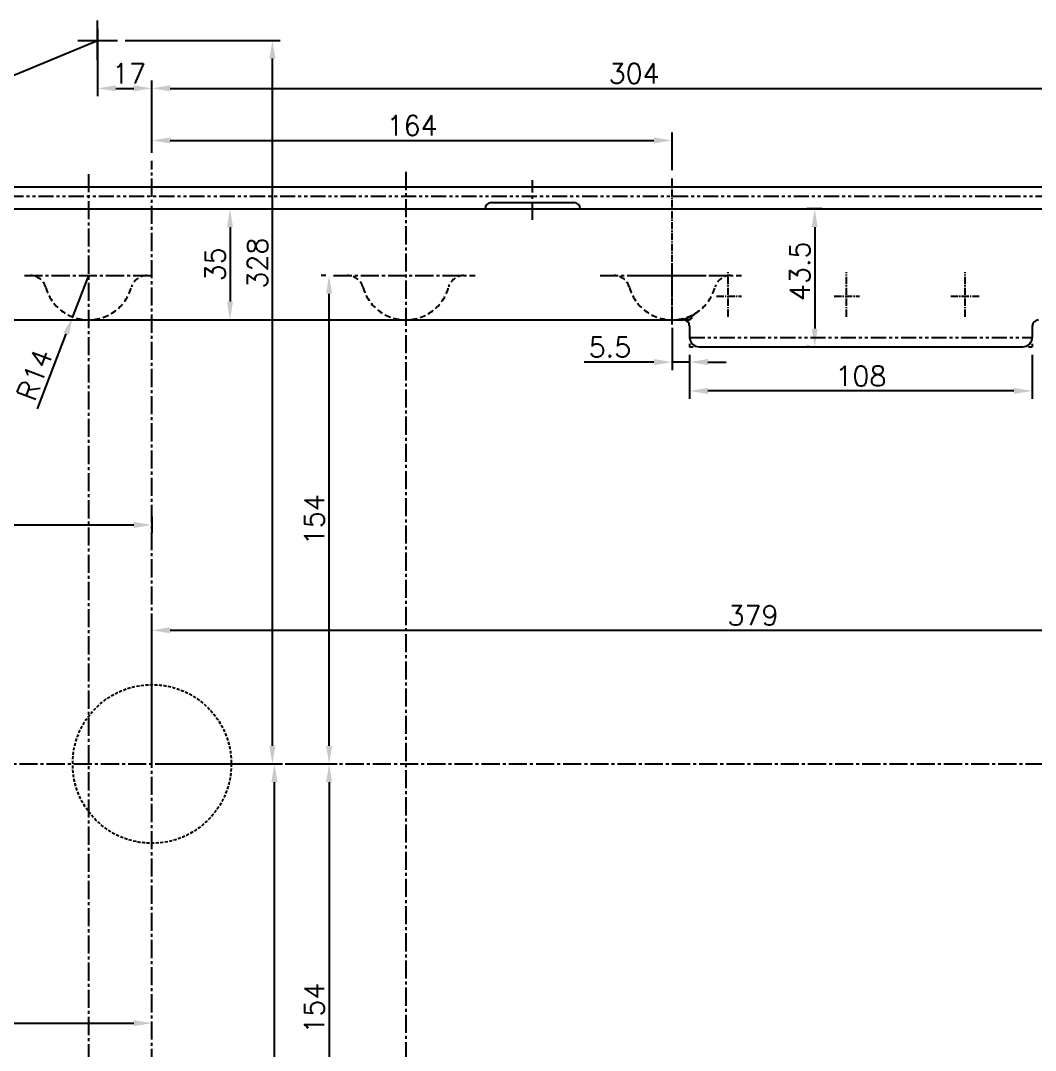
# Model space of a CAD drawing. Header units: millimetres. Extents: x -3508 to 12243, y -3609 to 4092.
# Drawn here: x 1135.4 to 1455.3, y 391.7 to 716.4 of the extents above; entities that cross this region are included whole.
import ezdxf

# ---------------------------------------------------------------- set-up
doc = ezdxf.new("R2010")
doc.units = ezdxf.units.MM
doc.header["$LTSCALE"] = 0.3
doc.header["$PDSIZE"] = -50
for name, pattern in [('CENTER2', [28.575, 19.05, -3.175, 3.175, -3.175]), ('HIDDEN', [9.525, 6.35, -3.175]), ('HIDDEN2', [4.7625, 3.175, -1.5875]), ('PHANTOM2', [31.75, 15.875, -3.175, 3.175, -3.175, 3.175, -3.175])]:
    doc.linetypes.add(name, pattern=pattern)
for name, color, linetype in [('center', 1, 'CENTER2'), ('CHAIN ...', 8, 'PHANTOM2'), ('h', 4, 'HIDDEN'), ('hidden', 4, 'HIDDEN2'), ('ht', 6, 'Continuous')]:
    doc.layers.add(name, color=color, linetype=linetype)
doc.styles.add('rs', font='romans.shx')
doc.dimstyles.new('sarab', dxfattribs={"dimscale": 3, "dimtxt": 2.5, "dimasz": 2.3, "dimexe": 1, "dimexo": 1, "dimtad": 1, "dimdec": 3, "dimdsep": 46, "dimtxsty": 'rs', "dimcen": 0, "dimclrd": 1, "dimclre": 1, "dimclrt": 7, "dimadec": 3, "dimazin": 2, "dimtfac": 1, "dimtdec": 3, "dimtmove": 0, "dimatfit": 3, "dimfxl": 0, "dimarcsym": 0})

# ---------------------------------------------------------------- blocks, each defined once
blk = doc.blocks.new('*D1504')
at = {"color": 1, "lineweight": -2, "transparency": 16777216}
for p, q in [((1605.83, 479.53), (1605.83, 163.42)), ((996.83, 248.53), (996.83, 163.42)), ((1600.08, 165.92), (1002.58, 165.92))]:
    blk.add_line(p, q, dxfattribs=at)
at = {"color": 1, "transparency": 16777216}
for points in [[(1002.58, 166.88), (1002.58, 164.96), (996.83, 165.92)], [(1600.08, 166.88), (1600.08, 164.96), (1605.83, 165.92)]]:
    blk.add_solid(points, dxfattribs=at)
at = {"layer": 'Defpoints', "color": 0, "transparency": 16777216}
for p in [(1605.83, 482.03), (996.83, 251.03), (996.83, 165.92)]:
    blk.add_point(p, dxfattribs=at)
at = {"color": 7, "transparency": 16777216, "insert": (1302.83, 170.61), "char_height": 6.25, "attachment_point": 5, "style": 'rs'}
blk.add_mtext('609', dxfattribs=at)
blk = doc.blocks.new('*D1508')
at = {"color": 1, "lineweight": -2, "transparency": 16777216}
for p, q in [((1179.33, 657.03), (1203.93, 657.03)), ((1201.43, 651.28), (1201.43, 627.78)), ((1179.33, 622.03), (1203.93, 622.03))]:
    blk.add_line(p, q, dxfattribs=at)
at = {"color": 1, "transparency": 16777216}
for points in [[(1200.47, 651.28), (1202.38, 651.28), (1201.43, 657.03)], [(1200.47, 627.78), (1202.38, 627.78), (1201.43, 622.03)]]:
    blk.add_solid(points, dxfattribs=at)
at = {"layer": 'Defpoints', "color": 0, "transparency": 16777216}
for p in [(1176.83, 657.03), (1176.83, 622.03), (1201.43, 622.03)]:
    blk.add_point(p, dxfattribs=at)
at = {"color": 7, "transparency": 16777216, "insert": (1196.74, 639.53), "char_height": 6.25, "attachment_point": 5, "rotation": 90, "style": 'rs'}
blk.add_mtext('35', dxfattribs=at)
blk = doc.blocks.new('*D1262')
at = {"color": 1, "lineweight": -2, "transparency": 16777216}
for p, q in [((889.15, 550.21), (889.15, 559.89)), ((1176.83, 559.94), (1176.83, 554.89)), ((894.9, 557.39), (1171.08, 557.39))]:
    blk.add_line(p, q, dxfattribs=at)
at = {"color": 1, "transparency": 16777216}
for points in [[(894.9, 558.35), (894.9, 556.43), (889.15, 557.39)], [(1171.08, 558.35), (1171.08, 556.43), (1176.83, 557.39)]]:
    blk.add_solid(points, dxfattribs=at)
at = {"layer": 'Defpoints', "color": 0, "transparency": 16777216}
for p in [(1176.83, 562.44), (1176.83, 557.39), (889.15, 547.71)]:
    blk.add_point(p, dxfattribs=at)
at = {"color": 7, "transparency": 16777216, "insert": (952.2, 562.08), "char_height": 6.25, "attachment_point": 5, "style": 'rs'}
blk.add_mtext('287.5', dxfattribs=at)
blk = doc.blocks.new('*D1263')
at = {"color": 1, "lineweight": -2, "transparency": 16777216}
for p, q in [((889.15, 413.85), (889.15, 397.81)), ((894.9, 400.31), (1171.08, 400.31))]:
    blk.add_line(p, q, dxfattribs=at)
at = {"color": 1, "transparency": 16777216}
for points in [[(894.9, 401.27), (894.9, 399.35), (889.15, 400.31)], [(1171.08, 401.27), (1171.08, 399.35), (1176.83, 400.31)]]:
    blk.add_solid(points, dxfattribs=at)
at = {"layer": 'Defpoints', "color": 0, "transparency": 16777216}
for p in [(889.15, 416.35), (1176.83, 400.31), (1176.83, 400.31)]:
    blk.add_point(p, dxfattribs=at)
at = {"color": 7, "transparency": 16777216, "insert": (938.92, 405), "char_height": 6.25, "attachment_point": 5, "style": 'rs'}
blk.add_mtext('287.5', dxfattribs=at)
blk = doc.blocks.new('*D1264')
at = {"color": 1, "lineweight": -2, "transparency": 16777216}
for p, q in [((1025.83, 479.53), (1025.83, 219.33)), ((1590.83, 479.53), (1590.83, 219.33)), ((1031.58, 221.83), (1585.08, 221.83))]:
    blk.add_line(p, q, dxfattribs=at)
at = {"color": 1, "transparency": 16777216}
for points in [[(1031.58, 222.79), (1031.58, 220.87), (1025.83, 221.83)], [(1585.08, 222.79), (1585.08, 220.87), (1590.83, 221.83)]]:
    blk.add_solid(points, dxfattribs=at)
at = {"layer": 'Defpoints', "color": 0, "transparency": 16777216}
for p in [(1025.83, 482.03), (1590.83, 482.03), (1590.83, 221.83)]:
    blk.add_point(p, dxfattribs=at)
at = {"color": 7, "transparency": 16777216, "insert": (1310.42, 226.52), "char_height": 6.25, "attachment_point": 5, "style": 'rs'}
blk.add_mtext('565', dxfattribs=at)
blk = doc.blocks.new('*D1265')
at = {"color": 1, "lineweight": -2, "transparency": 16777216}
for p, q in [((1340.83, 619.53), (1340.83, 606.23)), ((1335.08, 608.73), (1313.11, 608.73)), ((1346.33, 608.73), (1340.83, 608.73)), ((1346.33, 609.92), (1346.33, 606.23)), ((1352.08, 608.73), (1357.83, 608.73))]:
    blk.add_line(p, q, dxfattribs=at)
at = {"color": 1, "transparency": 16777216}
for points in [[(1335.08, 609.69), (1335.08, 607.77), (1340.83, 608.73)], [(1352.08, 609.69), (1352.08, 607.77), (1346.33, 608.73)]]:
    blk.add_solid(points, dxfattribs=at)
at = {"layer": 'Defpoints', "color": 0, "transparency": 16777216}
for p in [(1340.83, 622.03), (1346.33, 612.42), (1346.33, 608.73)]:
    blk.add_point(p, dxfattribs=at)
at = {"color": 7, "transparency": 16777216, "insert": (1321.22, 613.42), "char_height": 6.25, "attachment_point": 5, "style": 'rs'}
blk.add_mtext('5.5', dxfattribs=at)
blk = doc.blocks.new('*D1178')
at = {"color": 1, "lineweight": -2, "transparency": 16777216}
for p, q in [((1346.33, 611.03), (1346.33, 597.13)), ((1454.33, 611.03), (1454.33, 597.13)), ((1448.58, 599.63), (1352.08, 599.63))]:
    blk.add_line(p, q, dxfattribs=at)
at = {"color": 1, "transparency": 16777216}
for points in [[(1352.08, 600.59), (1352.08, 598.67), (1346.33, 599.63)], [(1448.58, 600.59), (1448.58, 598.67), (1454.33, 599.63)]]:
    blk.add_solid(points, dxfattribs=at)
at = {"layer": 'Defpoints', "color": 0, "transparency": 16777216}
for p in [(1346.33, 613.53), (1454.33, 613.53), (1346.33, 599.63)]:
    blk.add_point(p, dxfattribs=at)
at = {"color": 7, "transparency": 16777216, "insert": (1400.33, 604.32), "char_height": 6.25, "attachment_point": 5, "style": 'rs'}
blk.add_mtext('108', dxfattribs=at)
blk = doc.blocks.new('*D1295')
at = {"color": 1, "lineweight": -2, "transparency": 16777216}
for p, q in [((1159.68, 713.8), (1159.68, 692.53)), ((1165.43, 695.03), (1171.08, 695.03)), ((1176.83, 674.65), (1176.83, 697.53))]:
    blk.add_line(p, q, dxfattribs=at)
at = {"color": 1, "transparency": 16777216}
for points in [[(1165.43, 695.99), (1165.43, 694.07), (1159.68, 695.03)], [(1171.08, 695.99), (1171.08, 694.07), (1176.83, 695.03)]]:
    blk.add_solid(points, dxfattribs=at)
at = {"layer": 'Defpoints', "color": 0, "transparency": 16777216}
for p in [(1159.68, 716.3), (1176.83, 695.03), (1176.83, 672.15)]:
    blk.add_point(p, dxfattribs=at)
at = {"color": 7, "transparency": 16777216, "insert": (1169.57, 699.72), "char_height": 6.25, "attachment_point": 5, "style": 'rs'}
blk.add_mtext('17', dxfattribs=at)
blk = doc.blocks.new('*D1296')
at = {"color": 1, "lineweight": -2, "transparency": 16777216}
for p, q in [((1168.43, 710.14), (1217.29, 710.14)), ((1214.79, 487.78), (1214.79, 704.39)), ((1179.33, 482.03), (1217.29, 482.03))]:
    blk.add_line(p, q, dxfattribs=at)
at = {"color": 1, "transparency": 16777216}
for points in [[(1213.83, 704.39), (1215.75, 704.39), (1214.79, 710.14)], [(1213.83, 487.78), (1215.75, 487.78), (1214.79, 482.03)]]:
    blk.add_solid(points, dxfattribs=at)
at = {"layer": 'Defpoints', "color": 0, "transparency": 16777216}
for p in [(1165.93, 710.14), (1214.79, 710.14), (1176.83, 482.03)]:
    blk.add_point(p, dxfattribs=at)
at = {"color": 7, "transparency": 16777216, "insert": (1210.1, 639.94), "char_height": 6.25, "attachment_point": 5, "rotation": 90, "style": 'rs'}
blk.add_mtext('328', dxfattribs=at)
blk = doc.blocks.new('*D1298')
at = {"color": 1, "lineweight": -2, "transparency": 16777216}
for p, q in [((1217.42, 482.03), (1217.93, 482.03)), ((1215.43, 159.48), (1215.43, 476.28)), ((1168.43, 153.73), (1217.93, 153.73))]:
    blk.add_line(p, q, dxfattribs=at)
at = {"color": 1, "transparency": 16777216}
for points in [[(1214.47, 476.28), (1216.39, 476.28), (1215.43, 482.03)], [(1214.47, 159.48), (1216.39, 159.48), (1215.43, 153.73)]]:
    blk.add_solid(points, dxfattribs=at)
at = {"layer": 'Defpoints', "color": 0, "transparency": 16777216}
for p in [(1214.92, 482.03), (1215.43, 482.03), (1165.93, 153.73)]:
    blk.add_point(p, dxfattribs=at)
at = {"color": 7, "transparency": 16777216, "insert": (1210.74, 360.08), "char_height": 6.25, "attachment_point": 5, "rotation": 90, "style": 'rs'}
blk.add_mtext('328', dxfattribs=at)
blk = doc.blocks.new('*D1179')
at = {"color": 1, "lineweight": -2, "transparency": 16777216}
for p, q in [((1388.09, 657.03), (1383.25, 657.03)), ((1385.75, 651.28), (1385.75, 619.28)), ((1384.07, 613.53), (1383.25, 613.53))]:
    blk.add_line(p, q, dxfattribs=at)
at = {"color": 1, "transparency": 16777216}
for points in [[(1384.79, 651.28), (1386.71, 651.28), (1385.75, 657.03)], [(1384.79, 619.28), (1386.71, 619.28), (1385.75, 613.53)]]:
    blk.add_solid(points, dxfattribs=at)
at = {"layer": 'Defpoints', "color": 0, "transparency": 16777216}
for p in [(1390.59, 657.03), (1385.75, 613.53), (1386.57, 613.53)]:
    blk.add_point(p, dxfattribs=at)
at = {"color": 7, "transparency": 16777216, "insert": (1381.06, 637.35), "char_height": 6.25, "attachment_point": 5, "rotation": 90, "style": 'rs'}
blk.add_mtext('43.5', dxfattribs=at)
blk = doc.blocks.new('*D1430')
at = {"color": 1, "lineweight": -2, "transparency": 16777216}
for p, q in [((1219.92, 482.03), (1235.17, 482.03)), ((1232.67, 476.28), (1232.67, 333.78)), ((1231.6, 328.03), (1230.17, 328.03))]:
    blk.add_line(p, q, dxfattribs=at)
at = {"color": 1, "transparency": 16777216}
for points in [[(1231.72, 476.28), (1233.63, 476.28), (1232.67, 482.03)], [(1231.72, 333.78), (1233.63, 333.78), (1232.67, 328.03)]]:
    blk.add_solid(points, dxfattribs=at)
at = {"layer": 'Defpoints', "color": 0, "transparency": 16777216}
for p in [(1217.42, 482.03), (1232.67, 328.03), (1234.1, 328.03)]:
    blk.add_point(p, dxfattribs=at)
at = {"color": 7, "transparency": 16777216, "insert": (1227.99, 405.03), "char_height": 6.25, "attachment_point": 5, "rotation": 90, "style": 'rs'}
blk.add_mtext('154', dxfattribs=at)
blk = doc.blocks.new('*D1431')
at = {"color": 1, "lineweight": -2, "transparency": 16777216}
for p, q in [((1231.6, 636.03), (1230.17, 636.03)), ((1232.67, 487.78), (1232.67, 630.28))]:
    blk.add_line(p, q, dxfattribs=at)
at = {"color": 1, "transparency": 16777216}
for points in [[(1231.72, 630.28), (1233.63, 630.28), (1232.67, 636.03)], [(1231.72, 487.78), (1233.63, 487.78), (1232.67, 482.03)]]:
    blk.add_solid(points, dxfattribs=at)
at = {"layer": 'Defpoints', "color": 0, "transparency": 16777216}
for p in [(1232.67, 636.03), (1234.1, 636.03), (1232.67, 482.03)]:
    blk.add_point(p, dxfattribs=at)
at = {"color": 7, "transparency": 16777216, "insert": (1227.99, 559.03), "char_height": 6.25, "attachment_point": 5, "rotation": 90, "style": 'rs'}
blk.add_mtext('154', dxfattribs=at)
blk = doc.blocks.new('*D1324')
at = {"color": 1, "lineweight": -2, "transparency": 16777216}
for p, q in [((1176.83, 674.65), (1176.83, 681.11)), ((1182.58, 678.61), (1335.08, 678.61)), ((1340.83, 669.21), (1340.83, 681.11))]:
    blk.add_line(p, q, dxfattribs=at)
at = {"color": 1, "transparency": 16777216}
for points in [[(1182.58, 679.57), (1182.58, 677.65), (1176.83, 678.61)], [(1335.08, 679.57), (1335.08, 677.65), (1340.83, 678.61)]]:
    blk.add_solid(points, dxfattribs=at)
at = {"layer": 'Defpoints', "color": 0, "transparency": 16777216}
for p in [(1340.83, 678.61), (1176.83, 672.15), (1340.83, 666.71)]:
    blk.add_point(p, dxfattribs=at)
at = {"color": 7, "transparency": 16777216, "insert": (1258.83, 683.3), "char_height": 6.25, "attachment_point": 5, "style": 'rs'}
blk.add_mtext('164', dxfattribs=at)
blk = doc.blocks.new('*D1325')
at = {"color": 1, "lineweight": -2, "transparency": 16777216}
for p, q in [((1176.83, 674.65), (1176.83, 697.53)), ((1182.58, 695.03), (1475.08, 695.03)), ((1480.83, 669.26), (1480.83, 697.53))]:
    blk.add_line(p, q, dxfattribs=at)
at = {"color": 1, "transparency": 16777216}
for points in [[(1182.58, 695.99), (1182.58, 694.07), (1176.83, 695.03)], [(1475.08, 695.99), (1475.08, 694.07), (1480.83, 695.03)]]:
    blk.add_solid(points, dxfattribs=at)
at = {"layer": 'Defpoints', "color": 0, "transparency": 16777216}
for p in [(1480.83, 695.03), (1176.83, 672.15), (1480.83, 666.76)]:
    blk.add_point(p, dxfattribs=at)
at = {"color": 7, "transparency": 16777216, "insert": (1328.83, 699.72), "char_height": 6.25, "attachment_point": 5, "style": 'rs'}
blk.add_mtext('304', dxfattribs=at)
blk = doc.blocks.new('*D1396')
at = {"color": 1, "lineweight": -2, "transparency": 16777216}
for p, q in [((1156.83, 636.03), (1151.82, 622.96)), ((1140.71, 594.02), (1149.76, 617.59))]:
    blk.add_line(p, q, dxfattribs=at)
at = {"color": 1, "transparency": 16777216}
blk.add_solid([(1148.86, 617.93), (1150.65, 617.25), (1151.82, 622.96)], dxfattribs=at)
at = {"layer": 'Defpoints', "color": 0, "transparency": 16777216}
for p in [(1156.83, 636.03), (1151.82, 622.96)]:
    blk.add_point(p, dxfattribs=at)
at = {"color": 7, "transparency": 16777216, "insert": (1139.83, 604.8), "char_height": 6.25, "attachment_point": 5, "rotation": 68.9995, "style": 'rs'}
blk.add_mtext('R14', dxfattribs=at)
blk = doc.blocks.new('*D1441')
at = {"layer": 'Defpoints', "color": 0, "transparency": 16777216}
for p in [(1555.81, 524.18), (1176.83, 482.03), (1555.81, 482.03)]:
    blk.add_point(p, dxfattribs=at)
at = {"layer": 'ht', "color": 1, "lineweight": -2, "transparency": 16777216}
for p, q in [((1176.83, 484.53), (1176.83, 526.68)), ((1555.81, 484.53), (1555.81, 526.68)), ((1182.58, 524.18), (1550.06, 524.18))]:
    blk.add_line(p, q, dxfattribs=at)
at = {"layer": 'ht', "color": 1, "transparency": 16777216}
for points in [[(1182.58, 525.14), (1182.58, 523.22), (1176.83, 524.18)], [(1550.06, 525.14), (1550.06, 523.22), (1555.81, 524.18)]]:
    blk.add_solid(points, dxfattribs=at)
at = {"layer": 'ht', "color": 7, "transparency": 16777216, "insert": (1366.32, 528.87), "char_height": 6.25, "attachment_point": 5, "style": 'rs'}
blk.add_mtext('379', dxfattribs=at)
blk = doc.blocks.new('_DatumFilled')
at = {"color": 0, "linetype": 'ByBlock'}
blk.add_solid([(0, 0.577), (-1, 0), (0, -0.577)], dxfattribs=at)

msp = doc.modelspace()

# ---------------------------------------------------------------- linework, layer by layer
at = {"color": 1}
for p, q in [((1159.6828, 703.8876), (1159.6828, 716.3876)), ((1120.7046, 693.9543), (1159.6828, 710.1376)), ((1153.4328, 710.1376), (1165.9328, 710.1376))]:
    msp.add_line(p, q, dxfattribs=at)
for p, q in [((1094.9038, 664.028), (1564.0848, 664.028)), ((1071.652, 657.028), (1581.3981, 657.028)), ((1283.8348, 659.028), (1309.8348, 659.028)), ((1094.0042, 622.028), (1344.3348, 622.028)), ((1345.2152, 622.028), (1346.3348, 622.028)), ((1347.1331, 622.8263), (1346.3348, 622.028)), ((1346.3348, 620.028), (1346.3348, 616.528)), ((1454.3348, 620.028), (1454.3348, 616.528)), ((1349.3348, 613.528), (1451.3348, 613.528))]:
    msp.add_line(p, q)
for centre, radius, start, end in [((1283.8348, 657.028), 2, 90, 180), ((1309.8348, 657.028), 2, 0, 90), ((1342.1927, 632.028), 10, 270, 315), ((1344.3348, 620.028), 2, 0, 90), ((1456.3348, 620.028), 2, 90, 180), ((1349.3348, 616.528), 3, 180, 270), ((1451.3348, 616.528), 3, 270, 0)]:
    msp.add_arc(centre, radius, start, end)
at = {"layer": 'center'}
for p, q in [((1176.8348, 86.5026), (1176.8348, 672.1465)), ((1156.8348, 668.0222), (1156.8348, 299.4658)), ((1256.8348, 668.686), (1256.8348, 299.1251)), ((1296.8348, 653.5784), (1296.8348, 666.0633)), ((1340.8348, 620.5376), (1340.8348, 639.4159)), ((1136.6008, 636.028), (1176.848, 636.028)), ((1234.1026, 636.028), (1278.6969, 636.028)), ((1318.1026, 636.028), (1362.6969, 636.028)), ((1330.6778, 636.028), (1351.5547, 636.028)), ((1454.3348, 614.528), (1454.3348, 613.528)), ((1453.1292, 613.528), (1454.3348, 613.528)), ((980.7162, 482.028), (1590.8348, 482.028))]:
    msp.add_line(p, q, dxfattribs=at)
at = {"layer": 'center', "ltscale": 0.4}
for p, q in [((1340.8348, 626.5799), (1340.8348, 666.7113)), ((1358.4348, 623.028), (1358.4348, 637.028)), ((1395.8348, 623.028), (1395.8348, 637.028)), ((1433.2348, 623.028), (1433.2348, 637.028)), ((1354.8326, 629.528), (1362.6776, 629.528)), ((1391.9039, 629.528), (1399.8718, 629.528)), ((1428.6526, 629.528), (1437.5655, 629.528)), ((1346.3348, 614.528), (1346.3348, 613.528)), ((1346.3348, 613.528), (1347.4157, 613.528))]:
    msp.add_line(p, q, dxfattribs=at)
at = {"layer": 'CHAIN ...'}
for p, q in [((1102.9391, 661.028), (1564.0848, 661.028)), ((1346.3348, 616.528), (1454.3348, 616.528))]:
    msp.add_line(p, q, dxfattribs=at)
at = {"layer": 'h'}
for centre, radius, start, end in [((1138.5045, 631.028), 5, 15.257523, 90), ((1175.1651, 631.028), 5, 90, 164.742477), ((1238.5045, 631.028), 5, 15.257523, 90), ((1275.1651, 631.028), 5, 90, 164.742477), ((1322.5045, 631.028), 5, 15.257523, 90), ((1359.1651, 631.028), 5, 90, 164.742477), ((1156.8348, 636.028), 14, 195.257523, 344.742477), ((1256.8348, 636.028), 14, 195.257523, 344.742477), ((1340.8348, 636.028), 14, 195.257523, 344.742477)]:
    msp.add_arc(centre, radius, start, end, dxfattribs=at)
at = {"layer": 'hidden'}
msp.add_circle((1176.8348, 482.028), 25, dxfattribs=at)

# ---------------------------------------------------------------- dimensions: what is measured, and where the dimension line sits
for base, p1, p2, text, picture, middle in [((1176.8348, 695.0306), (1159.6828, 716.3029), (1176.8348, 672.1465), '17', '*D1295', (1169.5663, 695.0306)), ((1176.8348, 557.3887), (889.1507, 547.7065), (1176.8348, 562.435), '287.5', '*D1262', (952.2027, 557.3887)), ((1176.8348, 400.3116), (889.1507, 416.3496), (1176.8348, 400.3116), '287.5', '*D1263', (938.9237, 400.3116))]:
    dim = msp.add_linear_dim(base=base, p1=p1, p2=p2, text=text, dimstyle='sarab', override={"dimscale": 2.5, "dimdec": 2, "dimadec": 2, "dimtdec": 2, "dimatfit": 0})
    dim.commit()
    dim.dimension.update_dxf_attribs({"geometry": picture, "text_midpoint": middle, "dimtype": 160})
for base, p1, p2, picture, middle in [((1214.7876, 710.1376), (1176.8348, 482.028), (1165.9328, 710.1376), '*D1296', (1214.7876, 639.9373)), ((1215.4309, 482.028), (1165.9328, 153.728), (1214.9183, 482.028), '*D1298', (1215.4309, 360.0769))]:
    dim = msp.add_linear_dim(base=base, p1=p1, p2=p2, angle=90, text='328', dimstyle='sarab', override={"dimscale": 2.5, "dimdec": 2, "dimadec": 2, "dimtdec": 2, "dimatfit": 0})
    dim.commit()
    dim.dimension.update_dxf_attribs({"geometry": picture, "text_midpoint": middle, "dimtype": 160})
for base, p2, picture, middle in [((1480.8348, 695.0306), (1480.8348, 666.7589), '*D1325', (1328.8348, 699.7181)), ((1340.8348, 678.6091), (1340.8348, 666.7113), '*D1324', (1258.8348, 683.2966))]:
    dim = msp.add_linear_dim(base=base, p1=(1176.8348, 672.1465), p2=p2, dimstyle='sarab', override={"dimscale": 2.5, "dimdec": 2, "dimadec": 2, "dimtdec": 2, "dimatfit": 0})
    dim.commit()
    dim.dimension.update_dxf_attribs({"geometry": picture, "text_midpoint": middle})
for base, p1, p2, picture, middle in [((1201.4254, 622.028), (1176.8348, 657.028), (1176.8348, 622.028), '*D1508', (1196.7379, 639.528)), ((1232.6743, 636.028), (1232.6743, 482.028), (1234.1026, 636.028), '*D1431', (1227.9868, 559.028)), ((1232.6743, 328.028), (1217.4183, 482.028), (1234.1026, 328.028), '*D1430', (1227.9868, 405.028))]:
    dim = msp.add_linear_dim(base=base, p1=p1, p2=p2, angle=90, dimstyle='sarab', override={"dimscale": 2.5, "dimdec": 2, "dimadec": 2, "dimtdec": 2, "dimatfit": 0})
    dim.commit()
    dim.dimension.update_dxf_attribs({"geometry": picture, "text_midpoint": middle})
dim = msp.add_linear_dim(base=(1385.7468, 613.528), p1=(1390.5892, 657.028), p2=(1386.5734, 613.528), angle=90, dimstyle='sarab', override={"dimscale": 2.5, "dimdec": 2, "dimadec": 2, "dimtdec": 2, "dimatfit": 0})
dim.commit()
dim.dimension.update_dxf_attribs({"geometry": '*D1179', "text_midpoint": (1385.7468, 637.3538), "dimtype": 160})
dim = msp.add_radius_dim(center=(1156.8348, 636.028), mpoint=(1151.8176, 622.958), dimstyle='sarab', override={"dimscale": 2.5, "dimdec": 2, "dimadec": 2, "dimtdec": 2})
dim.commit()
dim.dimension.update_dxf_attribs({"geometry": '*D1396', "text_midpoint": (1139.827, 604.8021)})
for base, p1, p2, picture, middle in [((1346.3348, 608.7308), (1340.8348, 622.028), (1346.3348, 612.4195), '*D1265', (1321.2247, 608.7308)), ((996.8348, 165.9182), (1605.8348, 482.028), (996.8348, 251.028), '*D1504', (1302.8289, 165.9182)), ((1590.8348, 221.8287), (1025.8348, 482.028), (1590.8348, 482.028), '*D1264', (1310.4164, 221.8287))]:
    dim = msp.add_linear_dim(base=base, p1=p1, p2=p2, dimstyle='sarab', override={"dimscale": 2.5, "dimdec": 2, "dimadec": 2, "dimtdec": 2, "dimatfit": 0})
    dim.commit()
    dim.dimension.update_dxf_attribs({"geometry": picture, "text_midpoint": middle, "dimtype": 160})
dim = msp.add_linear_dim(base=(1346.3348, 599.6289), p1=(1454.3348, 613.528), p2=(1346.3348, 613.528), text='108', dimstyle='sarab', override={"dimscale": 2.5, "dimdec": 2, "dimadec": 2, "dimtdec": 2, "dimatfit": 0})
dim.commit()
dim.dimension.update_dxf_attribs({"geometry": '*D1178', "text_midpoint": (1400.3348, 604.3164)})
at = {"layer": 'ht'}
dim = msp.add_linear_dim(base=(1555.8143, 524.1777), p1=(1176.8348, 482.028), p2=(1555.8143, 482.028), dimstyle='sarab', override={"dimscale": 2.5, "dimtoh": 1, "dimdec": 0, "dimcen": 2.5, "dimadec": 1, "dimtdec": 2, "dimldrblk": 'DatumFilled'}, dxfattribs=at)
dim.commit()
dim.dimension.update_dxf_attribs({"geometry": '*D1441', "text_midpoint": (1366.3246, 528.8652)})

doc.saveas('drawing.dxf')
